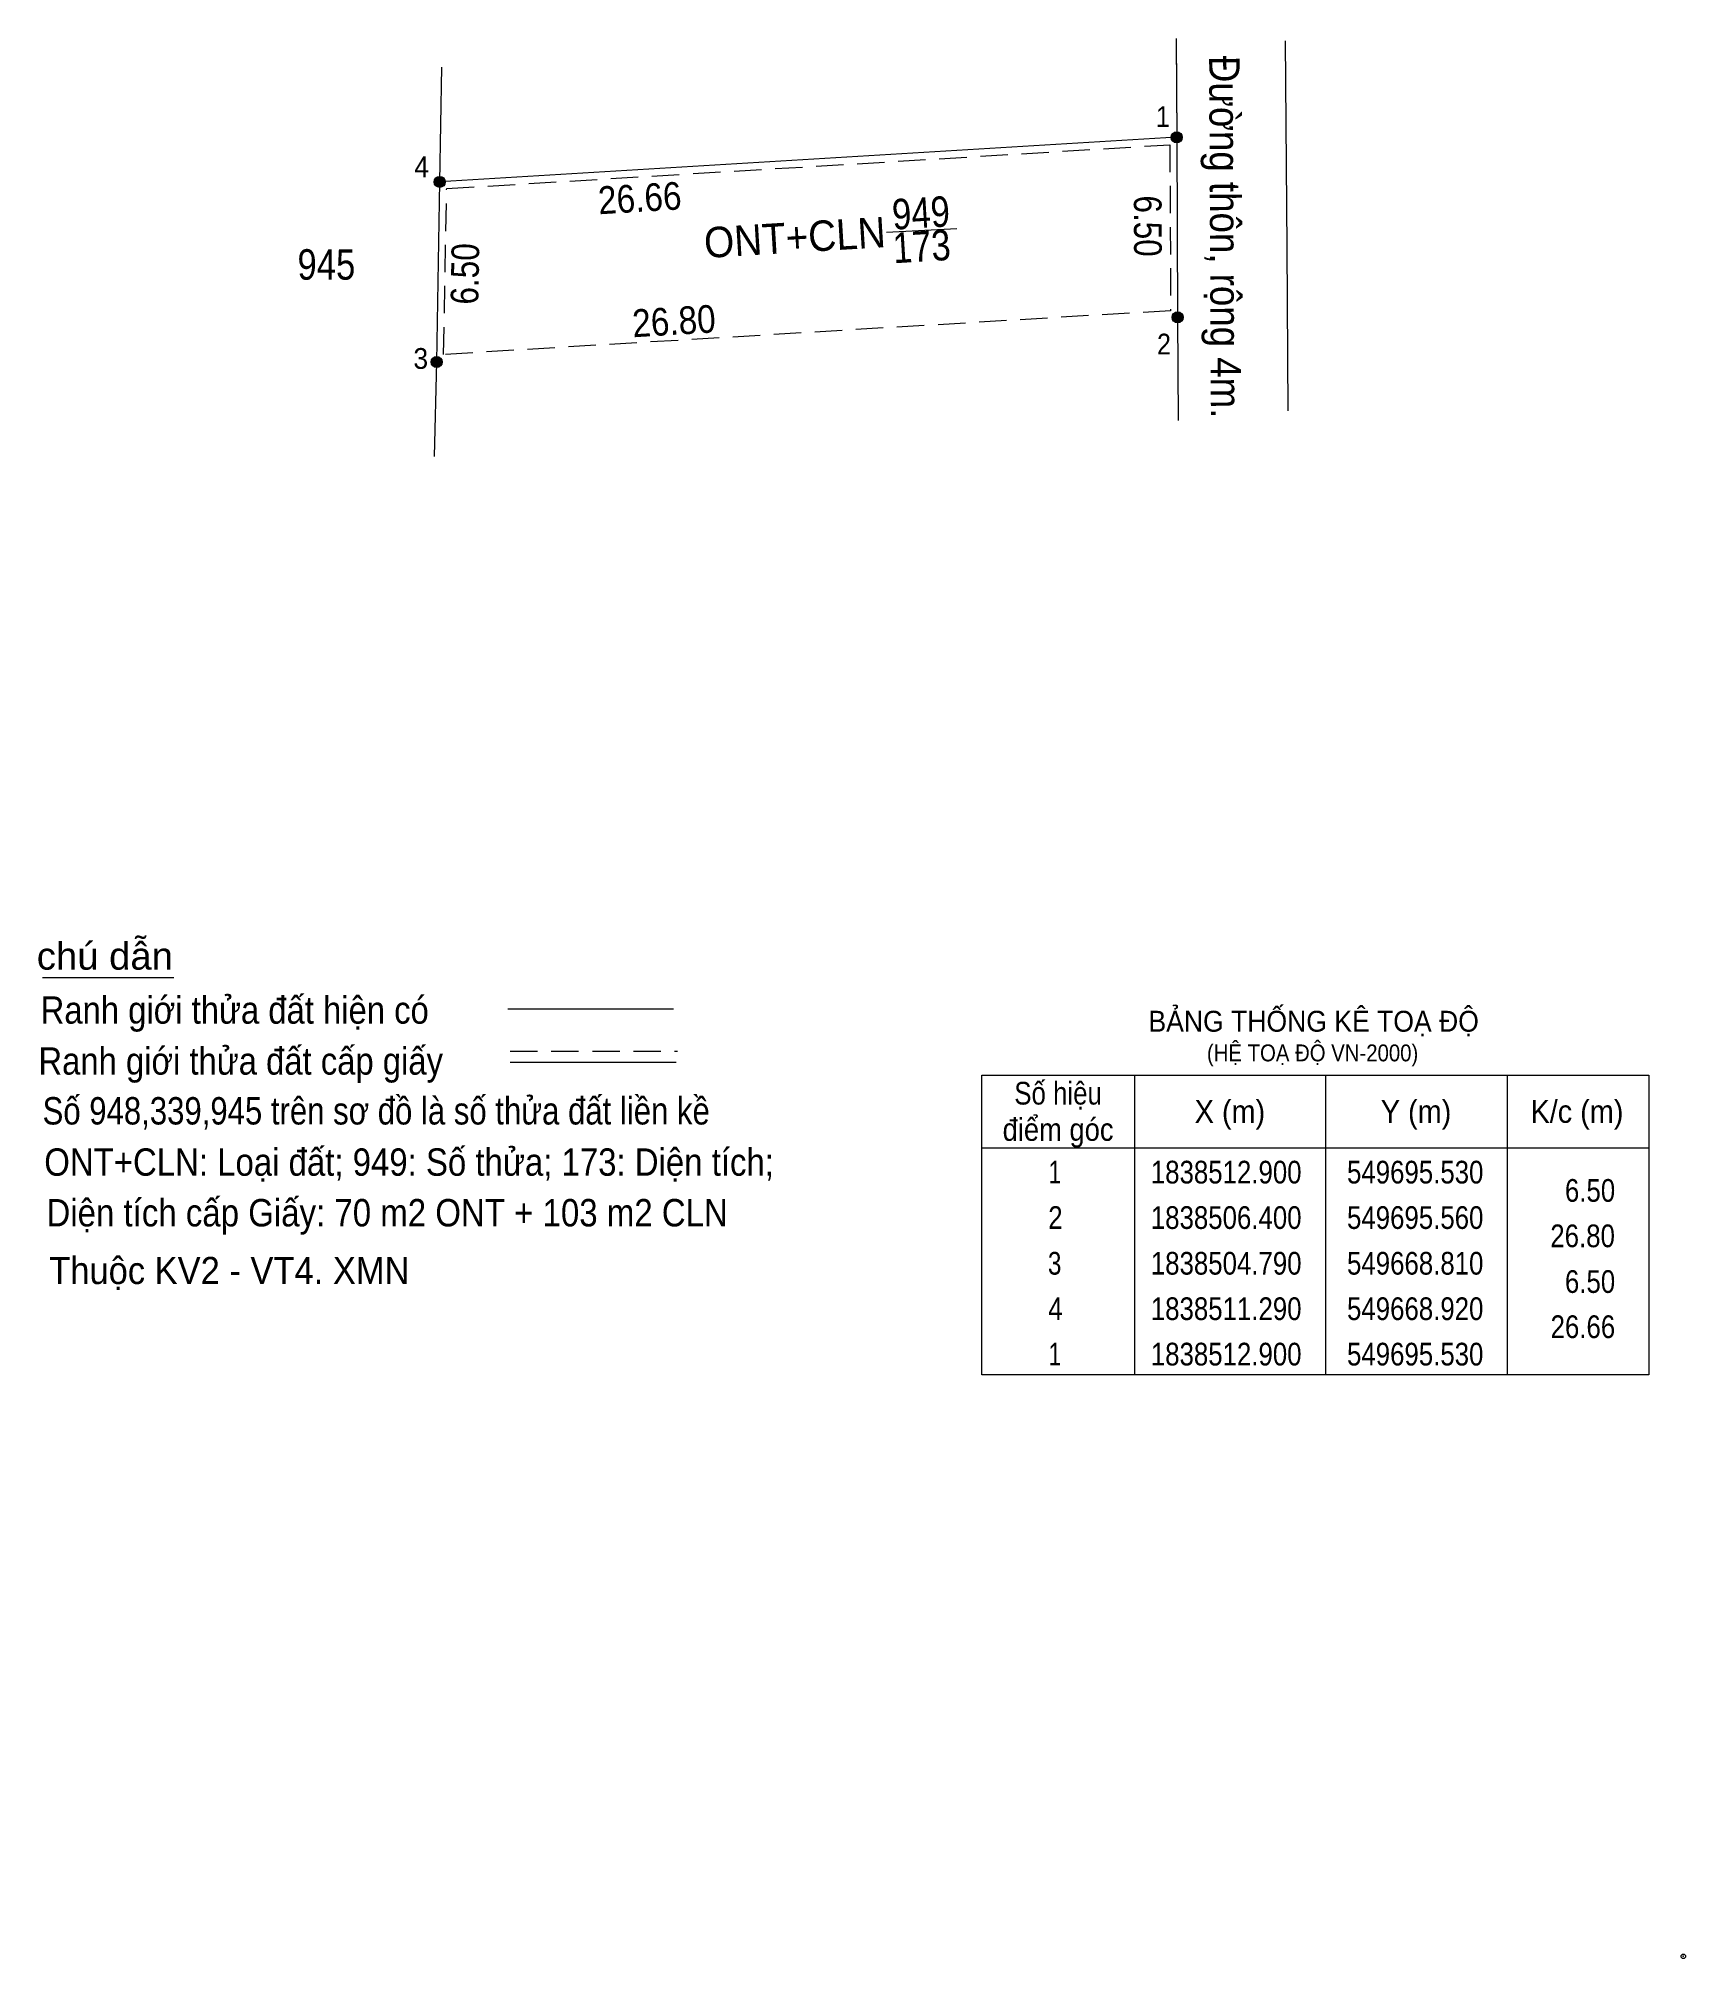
# Model space of a CAD drawing. Header units: metres. Extents: x 549654.4 to 549713.9, y 1838447.1 to 1838516.5.
import ezdxf
from ezdxf.enums import TextEntityAlignment as Align

# ---------------------------------------------------------------- set-up
doc = ezdxf.new("R2010")
doc.units = ezdxf.units.M
doc.header["$LTSCALE"] = 0.33
doc.header["$PDMODE"] = 32
doc.header["$PDSIZE"] = 0.165
doc.linetypes.add('MEDIUM_DASHED', pattern=[4.5, 3, -1.5])
for name, color, linetype, lineweight in [('1', 7, 'Continuous', 13), ('10', 7, 'Continuous', 13), ('15', 7, 'Continuous', 13), ('17', 7, 'Continuous', 13), ('6', 7, 'Continuous', 13), ('63', 7, 'Continuous', 13)]:
    doc.layers.add(name, color=color, linetype=linetype, lineweight=lineweight)

msp = doc.modelspace()

# ---------------------------------------------------------------- hatches: boundary and pattern name
at = {"layer": '63'}
for points in [[(549695.73, 1838512.9, 1), (549695.33, 1838512.9, 1)], [(549669.12, 1838511.29, 1), (549668.72, 1838511.29, 1)], [(549695.76, 1838506.4, 1), (549695.36, 1838506.4, 1)], [(549669.01, 1838504.79, 1), (549668.61, 1838504.79, 1)]]:
    msp.add_hatch(color=256, dxfattribs=at).paths.add_polyline_path(points)

# ---------------------------------------------------------------- linework, layer by layer
at = {"layer": '1'}
msp.add_lwpolyline([(549695.51, 1838516.39), (549695.53, 1838512.9), (549668.92, 1838511.29), (549669, 1838515.43)], dxfattribs=at)
at = {"layer": '1', "linetype": 'MEDIUM_DASHED'}
msp.add_lwpolyline([(549695.28, 1838512.63), (549695.31, 1838506.64), (549669.06, 1838505.06), (549669.17, 1838511.05)], close=True, dxfattribs=at)
at = {"layer": '10'}
msp.add_line((549668.73, 1838501.38), (549668.81, 1838504.79), dxfattribs=at)
at = {"layer": '15'}
for p, q in [((549699.45, 1838516.38), (549699.5, 1838508.93)), ((549695.53, 1838512.9), (549695.56, 1838506.4)), ((549668.81, 1838504.79), (549668.92, 1838511.29)), ((549699.5, 1838508.93), (549699.54, 1838503.03)), ((549695.56, 1838506.4), (549695.58, 1838502.68))]:
    msp.add_line(p, q, dxfattribs=at)
msp.add_lwpolyline([(549695.51, 1838516.47), (549695.53, 1838512.9), (549668.92, 1838511.29)], dxfattribs=at)
at = {"layer": '17'}
msp.add_line((549654.58, 1838482.57), (549659.32, 1838482.57), dxfattribs=at)
at = {"layer": '6'}
for p, q in [((549671.38, 1838481.43), (549677.36, 1838481.43)), ((549671.46, 1838479.51), (549677.46, 1838479.51))]:
    msp.add_line(p, q, dxfattribs=at)
at = {"layer": '6', "linetype": 'MEDIUM_DASHED'}
msp.add_line((549671.46, 1838479.91), (549677.5, 1838479.91), dxfattribs=at)
at = {"layer": '6'}
msp.add_point((549713.82, 1838447.23), dxfattribs=at)
at = {"layer": '63'}
for p, q in [((549685.05, 1838509.47), (549687.59, 1838509.61)), ((549694, 1838479.04), (549694, 1838468.22)), ((549700.9, 1838479.04), (549700.9, 1838468.22)), ((549707.46, 1838479.04), (549707.46, 1838468.22)), ((549688.49, 1838476.42), (549712.58, 1838476.42))]:
    msp.add_line(p, q, dxfattribs=at)
msp.add_lwpolyline([(549688.49, 1838479.04), (549712.58, 1838479.04), (549712.58, 1838468.22), (549688.49, 1838468.22)], close=True, dxfattribs=at)
for centre in [(549695.53, 1838512.9), (549668.92, 1838511.29), (549668.92, 1838511.29), (549695.56, 1838506.4), (549668.81, 1838504.79)]:
    msp.add_circle(centre, 0.2, dxfattribs=at)

# ---------------------------------------------------------------- texts
at = {"layer": '1'}
for s, height, width, p in [('BẢNG THỐNG KÊ TOẠ ĐỘ ', 0.7544, 0.95, (549694.51, 1838480.61)), ('(HỆ TOẠ ĐỘ VN-2000)', 0.6101, 0.9, (549696.62, 1838479.54))]:
    msp.add_text(s, height=height, dxfattribs=dict(at, width=width)).set_placement(p)
at = {"layer": '6'}
for s, height, width, p in [('chú dẫn', 0.9841, 1.05, (549654.37, 1838482.85)), ('Ranh giới thửa đất hiện có ', 0.9841, 0.9, (549654.51, 1838480.9)), ('Ranh giới thửa đất cấp giấy', 0.9841, 0.9, (549654.43, 1838479.06)), ('Số 948,339,945 trên sơ đồ là số thửa đất liền kề', 0.9881, 0.85, (549654.58, 1838477.26)), ('ONT+CLN: Loại đất; 949: Số thửa; 173: Diện tích;', 0.9881, 0.9, (549654.64, 1838475.41)), ('Diện tích cấp Giấy: 70 m2 ONT + 103 m2 CLN', 0.99, 0.9, (549654.72, 1838473.58)), ('Thuộc KV2 - VT4. XMN ', 0.98, 0.95, (549654.82, 1838471.5))]:
    msp.add_text(s, height=height, dxfattribs=dict(at, width=width)).set_placement(p)
at = {"layer": '63'}
for s, height, rotation, width, p in [('Đường thôn, rộng 4m.', 1.1, 270.281, 0.9, (549696.731, 1838509.2927)), ('26.66', 1, 3.462, 0.9, (549676.1698, 1838510.2095)), ('949', 1.1, 3.444, 0.85, (549686.327, 1838509.6248)), ('6.50', 1, 270.264, 0.85, (549693.9852, 1838509.6923)), ('ONT+CLN', 1.1, 3.444, 0.95, (549681.772, 1838508.7381)), ('6.50', 1, 89.03, 0.85, (549670.3291, 1838507.9615)), ('173', 1.1, 3.444, 0.85, (549686.352, 1838508.4133)), ('26.80', 1, 3.444, 0.9, (549677.405, 1838505.7694))]:
    msp.add_text(s, height=height, rotation=rotation, dxfattribs=dict(at, width=width)).set_placement(p, align=Align.CENTER)
for s, height, width, p in [(' 1', 0.75, 0.9, (549695.28, 1838513.27)), (' 4', 0.75, 0.95, (549668.53, 1838511.46)), ('945', 1.1, 0.85, (549665.87, 1838507.76)), (' 2', 0.75, 0.9, (549695.32, 1838505.06)), (' 3', 0.75, 0.95, (549668.5, 1838504.54)), ('6.50', 0.82, 0.85, (549711.36, 1838474.47)), ('26.80', 0.82, 0.85, (549711.35, 1838472.83)), ('6.50', 0.82, 0.85, (549711.36, 1838471.18)), ('26.66', 0.82, 0.85, (549711.36, 1838469.55))]:
    msp.add_text(s, height=height, dxfattribs=dict(at, width=width)).set_placement(p, align=Align.RIGHT)
for s, width, p in [('Số hiệu', 0.85, (549691.245, 1838477.98)), ('X (m)', 0.95, (549697.45, 1838477.32)), ('Y (m)', 0.95, (549704.17, 1838477.32)), ('K/c (m)', 0.95, (549709.98, 1838477.32)), ('điểm góc', 0.9, (549691.245, 1838476.67)), (' 1', 0.75, (549691.015, 1838475.13)), ('1838512.900', 0.85, (549697.315, 1838475.13)), ('549695.530', 0.85, (549704.14, 1838475.13)), (' 2', 0.85, (549691.02, 1838473.49)), ('1838506.400', 0.85, (549697.315, 1838473.49)), ('549695.560', 0.85, (549704.14, 1838473.49)), (' 3', 0.8, (549691, 1838471.84)), ('1838504.790', 0.85, (549697.315, 1838471.84)), ('549668.810', 0.85, (549704.14, 1838471.84)), (' 4', 0.85, (549691.02, 1838470.2)), ('1838511.290', 0.85, (549697.315, 1838470.2)), ('549668.920', 0.85, (549704.14, 1838470.2)), (' 1', 0.75, (549691.015, 1838468.56)), ('1838512.900', 0.85, (549697.315, 1838468.56)), ('549695.530', 0.85, (549704.14, 1838468.56))]:
    msp.add_text(s, height=0.82, dxfattribs=dict(at, width=width)).set_placement(p, align=Align.CENTER)

doc.saveas('drawing.dxf')
